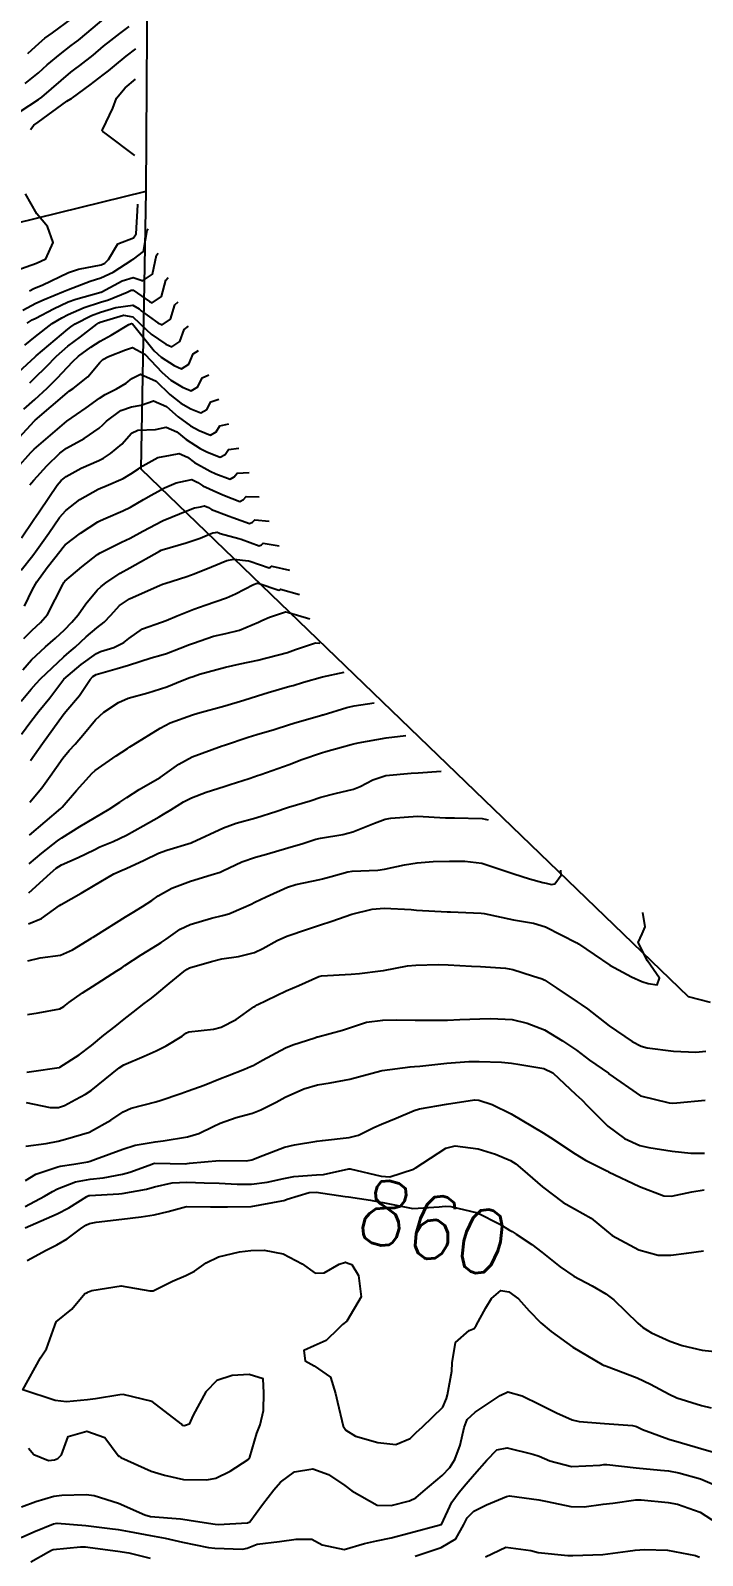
# Model space of a CAD drawing. Header units: metres. Extents: x 307586 to 320046, y 7427249 to 7434250.
# Drawn here: x 319638.7 to 319680.3, y 7427619.6 to 7427714 of the extents above; entities that cross this region are included whole.
import ezdxf
from ezdxf.enums import TextEntityAlignment as Align

# ---------------------------------------------------------------- set-up
doc = ezdxf.new("R2010")
doc.units = ezdxf.units.M
doc.header["$MEASUREMENT"] = 0
for name, color, linetype in [('Area', 45, 'Continuous'), ('Cotas', 45, 'Continuous'), ('Curvas de Nivel 1m', 11, 'Continuous'), ('Curvas de Nivel 5m', 15, 'Continuous'), ('Vias Secundárias', 230, 'Continuous')]:
    doc.layers.add(name, color=color, linetype=linetype)
doc.styles.add('Style-STANDARD', font='STANDARD.shx')

msp = doc.modelspace()

# ---------------------------------------------------------------- linework, layer by layer
at = {"layer": 'Area'}
msp.add_polyline3d([(319645.942, 7427720.443, 843.034), (319645.832, 7427704.07, 835.854), (319645.537, 7427686.902, 841.612), (319679.406, 7427654.231, 855.473), (319680.775, 7427653.886, 858.676)], dxfattribs=at)
at = {"layer": 'Curvas de Nivel 1m', "flags": 128}
for points, elevation in [([(319638.074, 7427709.022), (319639.191, 7427709.746), (319639.401, 7427709.897), (319641.209, 7427711.441), (319641.448, 7427711.63), (319641.754, 7427711.865), (319642.575, 7427712.504), (319643.231, 7427713.047), (319643.674, 7427713.408), (319644.237, 7427713.84), (319644.808, 7427714.274)], 827), ([(319638.374, 7427710.736), (319639.208, 7427711.415), (319639.745, 7427711.892), (319640.536, 7427712.568), (319641.231, 7427713.092), (319641.676, 7427713.426), (319642.19, 7427713.861), (319643.252, 7427714.747)], 826), ([(319638.704, 7427707.905), (319638.914, 7427708.164), (319639.177, 7427708.348), (319640.962, 7427709.645), (319641.192, 7427709.789), (319641.239, 7427709.823), (319641.299, 7427709.869), (319642.39, 7427710.669), (319643.207, 7427711.281), (319643.526, 7427711.53), (319643.901, 7427711.843), (319644.627, 7427712.431), (319645.233, 7427712.9)], 828), ([(319645.153, 7427706.28), (319643.41, 7427707.607), (319643.172, 7427707.785), (319643.122, 7427707.851), (319643.139, 7427707.885), (319643.174, 7427707.925), (319643.809, 7427709.221), (319644.027, 7427709.842), (319644.566, 7427710.469), (319645.203, 7427711.02)], 829), ([(319637.805, 7427699.173), (319639.07, 7427699.636), (319639.663, 7427699.891), (319640.103, 7427700.905), (319639.759, 7427701.89), (319639.105, 7427702.689), (319638.399, 7427703.907)], 828), ([(319638.653, 7427697.904), (319638.905, 7427698.051), (319639.055, 7427698.118), (319639.421, 7427698.259), (319641.065, 7427699.052), (319641.674, 7427699.257), (319643.07, 7427699.529), (319643.301, 7427699.617), (319643.523, 7427699.846), (319644.107, 7427700.815), (319645.087, 7427701.191), (319645.246, 7427701.45), (319645.34, 7427703.245), (319645.353, 7427703.27)], 829), ([(319638.499, 7427695.905), (319638.814, 7427696.114), (319639.028, 7427696.232), (319640.119, 7427696.802), (319641.043, 7427697.224), (319641.516, 7427697.395), (319643.053, 7427697.825), (319643.07, 7427697.833), (319643.114, 7427697.849), (319644.372, 7427698.525), (319645.062, 7427698.737), (319645.559, 7427698.571), (319645.645, 7427698.53), (319646.253, 7427698.952), (319646.502, 7427700.113), (319646.603, 7427700.25)], 831), ([(319638.364, 7427694.552), (319639.015, 7427695.094), (319640.044, 7427695.885), (319640.654, 7427696.25), (319641.032, 7427696.443), (319642.02, 7427696.879), (319643.043, 7427697.212), (319643.528, 7427697.362), (319644.694, 7427697.834), (319644.936, 7427697.95), (319645.054, 7427697.951), (319646.068, 7427697.253), (319646.244, 7427697.171), (319646.815, 7427697.558), (319647.076, 7427698.566), (319647.233, 7427698.74)], 832), ([(319637.993, 7427692.905), (319639.002, 7427693.838), (319639.036, 7427693.866), (319639.065, 7427693.899), (319641.02, 7427695.54), (319641.204, 7427695.686), (319641.472, 7427695.866), (319642.489, 7427696.397), (319643.034, 7427696.59), (319643.992, 7427696.887), (319645.041, 7427697.029), (319645.423, 7427696.805), (319645.546, 7427696.684), (319646.578, 7427695.932), (319646.843, 7427695.811), (319647.377, 7427696.162), (319647.642, 7427697.039), (319647.853, 7427697.23)], 833), ([(319638.655, 7427692.226), (319638.982, 7427692.525), (319639.68, 7427693.202), (319640.318, 7427693.88), (319641.009, 7427694.484), (319641.805, 7427695.072), (319642.803, 7427695.852), (319642.942, 7427695.933), (319643.025, 7427695.964), (319644.466, 7427696.401), (319645.03, 7427696.302), (319645.893, 7427695.5), (319646.166, 7427695.24), (319647.088, 7427694.61), (319647.443, 7427694.448), (319647.939, 7427694.768), (319648.206, 7427695.519), (319648.483, 7427695.72)], 834), ([(319638.011, 7427688.84), (319638.953, 7427689.86), (319638.99, 7427689.899), (319640.97, 7427691.593), (319641.125, 7427691.715), (319641.351, 7427691.866), (319642.243, 7427692.599), (319642.997, 7427693.484), (319643.178, 7427693.671), (319643.53, 7427693.845), (319644.575, 7427694.266), (319645.009, 7427694.405), (319645.787, 7427693.984), (319646.843, 7427692.866), (319647.395, 7427692.382), (319648.115, 7427691.951), (319648.644, 7427691.721), (319649.064, 7427691.975), (319649.318, 7427692.521), (319649.733, 7427692.71)], 836), ([(319637.872, 7427686.957), (319638.729, 7427687.902), (319638.827, 7427688.008), (319638.935, 7427688.112), (319640.8, 7427689.721), (319640.953, 7427689.853), (319642.14, 7427690.679), (319642.967, 7427691.268), (319643.328, 7427691.488), (319644.02, 7427691.84), (319644.617, 7427692.195), (319644.983, 7427692.48), (319645.522, 7427692.758), (319646.476, 7427692.321), (319647.335, 7427691.503), (319648.003, 7427690.966), (319648.631, 7427690.615), (319649.245, 7427690.355), (319649.627, 7427690.579), (319649.869, 7427691.037), (319650.353, 7427691.2)], 837), ([(319638.654, 7427685.902), (319638.768, 7427686.038), (319638.907, 7427686.193), (319639.724, 7427687.085), (319640.529, 7427687.876), (319640.936, 7427688.173), (319642.021, 7427688.781), (319642.949, 7427689.42), (319643.178, 7427689.621), (319643.414, 7427689.845), (319644.289, 7427690.507), (319644.962, 7427690.727), (319645.553, 7427690.835), (319646.323, 7427691.103), (319647.123, 7427690.758), (319647.836, 7427690.113), (319648.609, 7427689.556), (319649.147, 7427689.277), (319649.847, 7427688.988), (319650.189, 7427689.185), (319650.417, 7427689.561), (319650.983, 7427689.69)], 838), ([(319638.144, 7427682.626), (319638.88, 7427683.7), (319638.961, 7427683.819), (319639.017, 7427683.898), (319639.28, 7427684.287), (319640.362, 7427685.878), (319640.606, 7427686.176), (319640.911, 7427686.426), (319641.848, 7427686.932), (319642.926, 7427687.418), (319643.212, 7427687.563), (319643.649, 7427687.843), (319644.348, 7427688.427), (319644.946, 7427689.097), (319645.354, 7427689.281), (319646.431, 7427689.33), (319647.11, 7427689.48), (319647.77, 7427689.195), (319648.342, 7427688.711), (319649.211, 7427688.156), (319649.665, 7427687.934), (319650.45, 7427687.619), (319650.751, 7427687.789), (319650.961, 7427688.092), (319651.603, 7427688.18)], 839), ([(319638.332, 7427678.39), (319638.828, 7427679.425), (319639.095, 7427679.896), (319639.743, 7427680.788), (319640.596, 7427681.874), (319640.706, 7427682.021), (319640.858, 7427682.195), (319641.808, 7427682.922), (319642.879, 7427683.62), (319643.03, 7427683.699), (319643.372, 7427683.845), (319644.425, 7427684.297), (319644.89, 7427684.522), (319645.706, 7427685.007), (319646.174, 7427685.265), (319646.994, 7427685.713), (319647.722, 7427686.037), (319648.29, 7427686.144), (319648.683, 7427686.231), (319649.069, 7427686.059), (319649.378, 7427685.838), (319650.413, 7427685.36), (319650.704, 7427685.245), (319651.655, 7427684.881), (319651.876, 7427684.997), (319652.041, 7427685.182), (319652.853, 7427685.16)], 841), ([(319638.295, 7427676.401), (319638.798, 7427676.915), (319639.319, 7427677.379), (319639.752, 7427677.886), (319640.703, 7427679.743), (319640.77, 7427679.871), (319640.834, 7427679.948), (319641.872, 7427680.83), (319642.85, 7427681.59), (319643.008, 7427681.692), (319643.303, 7427681.845), (319644.343, 7427682.353), (319644.865, 7427682.609), (319645.659, 7427683.031), (319646.881, 7427683.68), (319646.966, 7427683.715), (319647.016, 7427683.731), (319648.375, 7427684.295), (319648.855, 7427684.487), (319649.219, 7427684.551), (319649.469, 7427684.607), (319649.714, 7427684.5), (319649.908, 7427684.37), (319651.009, 7427683.974), (319651.226, 7427683.892), (319652.26, 7427683.507), (319652.44, 7427683.599), (319652.578, 7427683.735), (319653.483, 7427683.65)], 842), ([(319638.22, 7427674.454), (319638.775, 7427675.075), (319639.631, 7427675.887), (319640.247, 7427676.422), (319640.799, 7427676.936), (319641.272, 7427677.399), (319641.656, 7427677.862), (319642.128, 7427678.548), (319642.828, 7427679.386), (319643.069, 7427679.609), (319643.361, 7427679.845), (319644.244, 7427680.43), (319644.842, 7427680.774), (319646.695, 7427681.802), (319646.797, 7427681.858), (319646.854, 7427681.883), (319648.331, 7427682.315), (319649.201, 7427682.603), (319649.781, 7427682.851), (319649.99, 7427682.932), (319650.147, 7427682.959), (319650.255, 7427682.984), (319650.361, 7427682.938), (319650.442, 7427682.889), (319651.604, 7427682.588), (319651.749, 7427682.538), (319652.864, 7427682.136), (319653.002, 7427682.203), (319653.111, 7427682.298), (319654.103, 7427682.14)], 843), ([(319638.137, 7427672.511), (319638.753, 7427673.251), (319639.05, 7427673.604), (319639.316, 7427673.892), (319640.777, 7427675.261), (319641.103, 7427675.543), (319641.474, 7427675.863), (319642.143, 7427676.506), (319642.801, 7427677.063), (319643.255, 7427677.397), (319643.677, 7427677.841), (319644.222, 7427678.433), (319644.823, 7427678.841), (319646.719, 7427679.689), (319646.832, 7427679.73), (319646.882, 7427679.75), (319647.028, 7427679.798), (319648.382, 7427680.24), (319648.839, 7427680.403), (319649.908, 7427680.829), (319650.848, 7427681.216), (319651.296, 7427681.298), (319652.199, 7427681.205), (319652.271, 7427681.186), (319653.468, 7427680.764), (319653.564, 7427680.81), (319653.641, 7427680.868), (319654.733, 7427680.63)], 844), ([(319638.702, 7427668.845), (319639.445, 7427669.889), (319640.731, 7427671.672), (319640.817, 7427671.784), (319640.893, 7427671.868), (319641.737, 7427672.872), (319642.39, 7427673.854), (319642.567, 7427674.05), (319642.766, 7427674.159), (319644.073, 7427674.533), (319644.772, 7427674.746), (319646.177, 7427675.209), (319646.779, 7427675.365), (319647.114, 7427675.462), (319647.96, 7427675.788), (319648.551, 7427676.017), (319648.788, 7427676.111), (319650.022, 7427676.534), (319650.797, 7427676.715), (319651.632, 7427676.91), (319652.808, 7427677.416), (319653.019, 7427677.519), (319653.498, 7427677.723), (319654.492, 7427678.037), (319654.68, 7427678.013), (319655.983, 7427677.61)], 846), ([(319638.668, 7427666.266), (319639.409, 7427667.163), (319639.922, 7427667.882), (319640.704, 7427668.983), (319641.107, 7427669.467), (319641.461, 7427669.863), (319642.039, 7427670.538), (319642.728, 7427671.372), (319643.243, 7427671.845), (319644.145, 7427672.433), (319644.746, 7427672.706), (319645.976, 7427673.037), (319646.755, 7427673.275), (319647.14, 7427673.414), (319648.088, 7427673.787), (319648.571, 7427673.976), (319648.766, 7427674.046), (319649.171, 7427674.178), (319650.772, 7427674.613), (319651.681, 7427674.834), (319652.776, 7427675.063), (319654.601, 7427675.532), (319654.782, 7427675.587), (319655.105, 7427675.705), (319656.343, 7427676.134), (319656.603, 7427676.1)], 847), ([(319638.646, 7427664.221), (319640.586, 7427665.871), (319640.625, 7427665.909), (319640.664, 7427665.962), (319641.56, 7427666.981), (319642.342, 7427667.854), (319642.506, 7427668.04), (319642.697, 7427668.217), (319644.002, 7427669.127), (319644.711, 7427669.596), (319644.848, 7427669.682), (319645.067, 7427669.816), (319646.723, 7427670.842), (319647.35, 7427671.17), (319648.732, 7427671.68), (319649.066, 7427671.775), (319650.74, 7427672.233), (319651.907, 7427672.577), (319652.75, 7427672.846), (319653.421, 7427673.052), (319654.759, 7427673.438), (319654.962, 7427673.496), (319655.59, 7427673.692), (319656.766, 7427674.015), (319658.113, 7427674.32)], 848), ([(319638.621, 7427662.448), (319639.411, 7427663.109), (319640.376, 7427663.874), (319640.645, 7427664.058), (319641.759, 7427664.752), (319642.657, 7427665.298), (319643.576, 7427665.836), (319644.24, 7427666.256), (319644.674, 7427666.554), (319645.437, 7427667.057), (319646.693, 7427667.775), (319646.73, 7427667.8), (319647.874, 7427668.615), (319648.706, 7427669.065), (319650.563, 7427669.752), (319650.713, 7427669.8), (319652.174, 7427670.28), (319652.72, 7427670.451), (319653.778, 7427670.769), (319654.727, 7427671.067), (319655.21, 7427671.214), (319656.733, 7427671.656), (319656.75, 7427671.663), (319656.808, 7427671.679), (319658.271, 7427672.134), (319658.742, 7427672.237), (319659.973, 7427672.42)], 849), ([(319638.575, 7427658.731), (319639.393, 7427659.075), (319640.497, 7427659.871), (319640.594, 7427659.941), (319641.832, 7427660.627), (319642.605, 7427661.087), (319643.868, 7427661.831), (319644.377, 7427662.063), (319644.618, 7427662.163), (319645.748, 7427662.686), (319646.633, 7427663.109), (319647.134, 7427663.296), (319648.643, 7427663.755), (319648.659, 7427663.764), (319648.698, 7427663.779), (319650.652, 7427664.68), (319651.441, 7427664.956), (319652.659, 7427665.3), (319653.939, 7427665.711), (319654.477, 7427665.892), (319654.667, 7427665.95), (319656.002, 7427666.358), (319656.676, 7427666.572), (319657.553, 7427666.798), (319658.684, 7427667.062), (319659.108, 7427667.232), (319659.883, 7427667.642), (319660.696, 7427667.91), (319662.256, 7427668.056), (319662.698, 7427668.076), (319664.113, 7427668.18)], 851), ([(319638.548, 7427656.445), (319639.297, 7427656.635), (319640.552, 7427656.796), (319641.299, 7427657.119), (319642.471, 7427657.851), (319642.534, 7427657.889), (319642.574, 7427657.914), (319642.744, 7427658.017), (319644.586, 7427659.162), (319644.989, 7427659.416), (319645.631, 7427659.81), (319646.214, 7427660.186), (319646.6, 7427660.46), (319647.447, 7427660.949), (319648.609, 7427661.383), (319649.886, 7427661.761), (319650.44, 7427661.928), (319650.617, 7427662.008), (319651.782, 7427662.582), (319652.63, 7427662.869), (319653.299, 7427663.054), (319654.639, 7427663.437), (319654.844, 7427663.494), (319655.497, 7427663.691), (319656.363, 7427663.966), (319656.646, 7427664.034), (319658.042, 7427664.273), (319658.651, 7427664.438), (319659.984, 7427664.968), (319660.659, 7427665.208), (319661.004, 7427665.282), (319662.661, 7427665.402), (319664.38, 7427665.304), (319664.66, 7427665.288), (319664.946, 7427665.291), (319666.66, 7427665.248), (319667.033, 7427665.18)], 852), ([(319638.511, 7427653.125), (319639.17, 7427653.233), (319640.517, 7427653.478), (319640.769, 7427653.617), (319641.073, 7427653.865), (319641.924, 7427654.461), (319642.533, 7427654.849), (319644.056, 7427655.827), (319644.348, 7427656.021), (319644.548, 7427656.152), (319645.543, 7427656.826), (319646.568, 7427657.44), (319646.791, 7427657.576), (319647.102, 7427657.795), (319647.969, 7427658.396), (319648.582, 7427658.697), (319649.905, 7427659.079), (319650.588, 7427659.247), (319650.975, 7427659.36), (319651.896, 7427659.737), (319652.365, 7427659.963), (319652.596, 7427660.077), (319653.284, 7427660.404), (319654.606, 7427660.997), (319655.133, 7427661.169), (319656.611, 7427661.478), (319656.773, 7427661.517), (319657.309, 7427661.673), (319658.333, 7427661.947), (319658.618, 7427661.986), (319660.206, 7427662.049), (319660.62, 7427662.111), (319661.854, 7427662.388), (319662.626, 7427662.51), (319663.627, 7427662.596), (319664.628, 7427662.615), (319665.59, 7427662.609), (319666.627, 7427662.482), (319668.188, 7427661.976), (319668.617, 7427661.821), (319669.584, 7427661.525), (319670.402, 7427661.304), (319670.61, 7427661.247), (319670.948, 7427661.168), (319671.142, 7427661.208), (319671.538, 7427661.756), (319671.533, 7427662.05)], 853), ([(319638.468, 7427649.559), (319638.771, 7427649.593), (319640.473, 7427649.845), (319640.491, 7427649.852), (319640.528, 7427649.869), (319641.718, 7427650.62), (319642.486, 7427651.207), (319643.252, 7427651.839), (319643.939, 7427652.39), (319644.508, 7427652.843), (319645.053, 7427653.277), (319645.744, 7427653.808), (319646.189, 7427654.141), (319646.529, 7427654.408), (319647.292, 7427655.036), (319648.189, 7427655.784), (319648.396, 7427655.931), (319648.546, 7427656.004), (319649.902, 7427656.411), (319650.555, 7427656.561), (319651.577, 7427656.721), (319652.561, 7427656.964), (319653.079, 7427657.208), (319653.97, 7427657.709), (319654.576, 7427657.977), (319655.856, 7427658.411), (319656.583, 7427658.645), (319657.355, 7427658.902), (319658.59, 7427659.327), (319659.847, 7427659.641), (319660.594, 7427659.697), (319662.263, 7427659.613), (319662.593, 7427659.586), (319664.498, 7427659.488), (319664.592, 7427659.484), (319664.691, 7427659.48), (319666.591, 7427659.393), (319666.781, 7427659.368), (319668.587, 7427658.99), (319669.834, 7427658.77), (319670.583, 7427658.544), (319672.506, 7427657.558), (319672.573, 7427657.522), (319672.619, 7427657.489), (319674.554, 7427656.177), (319675.887, 7427655.447), (319676.54, 7427655.17), (319676.931, 7427655.044), (319677.482, 7427654.956), (319677.624, 7427655.373), (319676.88, 7427656.44), (319676.309, 7427657.577), (319676.549, 7427658.123), (319676.749, 7427658.544), (319676.603, 7427659.44)], 854), ([(319638.414, 7427644.981), (319639.669, 7427645.135), (319640.417, 7427645.293), (319640.87, 7427645.414), (319642.353, 7427645.851), (319642.405, 7427645.868), (319642.423, 7427645.878), (319643.679, 7427646.586), (319644.442, 7427647.096), (319644.931, 7427647.33), (319646.452, 7427647.709), (319646.52, 7427647.731), (319646.738, 7427647.797), (319647.999, 7427648.243), (319648.459, 7427648.401), (319649.445, 7427648.748), (319650.467, 7427649.155), (319650.894, 7427649.32), (319651.939, 7427649.735), (319652.31, 7427649.896), (319652.475, 7427649.973), (319653.061, 7427650.304), (319654.487, 7427651.07), (319654.929, 7427651.255), (319656.297, 7427651.682), (319656.442, 7427651.732), (319656.494, 7427651.748), (319658.008, 7427652.157), (319658.503, 7427652.324), (319659.507, 7427652.646), (319660.51, 7427652.778), (319661.346, 7427652.786), (319662.51, 7427652.772), (319663.337, 7427652.771), (319664.511, 7427652.781), (319665.277, 7427652.806), (319666.512, 7427652.862), (319667.183, 7427652.883), (319668.512, 7427652.807), (319669.437, 7427652.598), (319670.503, 7427652.167), (319671.635, 7427651.499), (319672.487, 7427650.907), (319673.305, 7427650.302), (319674.473, 7427649.485), (319674.504, 7427649.46), (319676.459, 7427648.091), (319678.227, 7427647.651), (319678.455, 7427647.646), (319678.695, 7427647.656), (319680.457, 7427647.821)], 856), ([(319638.387, 7427642.859), (319639.043, 7427643.24), (319640.4, 7427643.703), (319640.537, 7427643.733), (319641.389, 7427643.86), (319642.246, 7427644.01), (319642.405, 7427644.051), (319642.724, 7427644.163), (319644.413, 7427644.798), (319645.183, 7427645.045), (319646.417, 7427645.245), (319646.917, 7427645.296), (319648.421, 7427645.561), (319649.123, 7427645.769), (319649.999, 7427646.187), (319650.433, 7427646.405), (319651.428, 7427646.75), (319652.442, 7427647.024), (319652.95, 7427647.218), (319653.898, 7427647.708), (319654.456, 7427648.007), (319655.617, 7427648.533), (319656.464, 7427648.772), (319657.247, 7427648.89), (319658.468, 7427649.122), (319660.376, 7427649.631), (319660.473, 7427649.655), (319662.2, 7427649.888), (319662.476, 7427649.907), (319662.797, 7427649.926), (319664.478, 7427650.105), (319665.839, 7427650.207), (319666.48, 7427650.219), (319667.857, 7427650.168), (319668.479, 7427650.104), (319668.98, 7427650.035), (319670.476, 7427649.788), (319671.023, 7427649.504), (319672.46, 7427648.179), (319672.815, 7427647.843), (319673.167, 7427647.479), (319674.434, 7427646.206), (319675.466, 7427645.45), (319676.419, 7427645.019), (319676.968, 7427644.884), (319678.415, 7427644.662), (319679.562, 7427644.55), (319680.415, 7427644.549)], 857), ([(319638.366, 7427641.235), (319639.574, 7427641.882), (319640.074, 7427642.178), (319640.38, 7427642.338), (319641.486, 7427642.759), (319642.389, 7427642.931), (319643.205, 7427643.024), (319644.394, 7427643.24), (319644.854, 7427643.358), (319646.058, 7427643.803), (319646.307, 7427643.898), (319646.404, 7427643.915), (319648.301, 7427643.884), (319648.404, 7427643.898), (319648.553, 7427643.926), (319650.406, 7427644.086), (319652.068, 7427644.072), (319652.407, 7427644.119), (319653.077, 7427644.388), (319654.415, 7427644.903), (319655.047, 7427645.064), (319656.419, 7427645.283), (319656.767, 7427645.329), (319658.421, 7427645.512), (319658.995, 7427645.651), (319659.946, 7427646.122), (319660.433, 7427646.333), (319661.343, 7427646.717), (319662.447, 7427647.191), (319662.769, 7427647.284), (319664.453, 7427647.58), (319666.184, 7427647.835), (319666.455, 7427647.818), (319667.264, 7427647.552), (319668.444, 7427646.976), (319669.761, 7427646.192), (319670.427, 7427645.794), (319670.885, 7427645.505), (319672.413, 7427644.502), (319673.04, 7427644.111), (319674.336, 7427643.461), (319674.402, 7427643.426), (319674.47, 7427643.391), (319676.388, 7427642.469), (319677.906, 7427641.899), (319678.38, 7427641.884), (319679.628, 7427642.158), (319680.386, 7427642.265)], 858), ([(319638.376, 7427639.923), (319640.362, 7427640.785), (319641.072, 7427641.157), (319642.181, 7427641.852), (319642.309, 7427641.916), (319642.374, 7427641.927), (319644.177, 7427642.021), (319644.376, 7427642.043), (319645.874, 7427642.311), (319646.383, 7427642.448), (319647.462, 7427642.714), (319648.387, 7427642.747), (319649.454, 7427642.697), (319650.387, 7427642.68), (319651.497, 7427642.628), (319652.386, 7427642.625), (319653.347, 7427642.757), (319654.392, 7427642.974), (319654.999, 7427643.089), (319656.396, 7427643.2), (319656.841, 7427643.23), (319658.402, 7427643.574), (319658.487, 7427643.574), (319660.395, 7427643.11), (319660.943, 7427643.077), (319662.402, 7427643.552), (319662.443, 7427643.569), (319662.499, 7427643.609), (319664.416, 7427644.856), (319664.993, 7427644.998), (319666.415, 7427644.802), (319667.485, 7427644.476), (319668.408, 7427644.092), (319668.748, 7427643.877), (319669.143, 7427643.529), (319670.387, 7427642.448), (319671.678, 7427641.497), (319672.369, 7427641.101), (319673.405, 7427640.516), (319674.356, 7427639.738), (319674.706, 7427639.456), (319676.344, 7427638.565), (319677.541, 7427638.228), (319678.341, 7427638.222), (319679.29, 7427638.353), (319680.344, 7427638.488)], 859), ([(319638.58, 7427626.287), (319638.912, 7427625.889), (319639.816, 7427625.51), (319640.18, 7427625.561), (319640.404, 7427625.644), (319640.615, 7427625.866), (319641.045, 7427627.011), (319642.198, 7427627.345), (319643.312, 7427626.951), (319644.135, 7427625.821), (319644.16, 7427625.798), (319644.183, 7427625.786), (319644.298, 7427625.703), (319646.174, 7427624.867), (319646.989, 7427624.606), (319648.169, 7427624.341), (319649.61, 7427624.314), (319650.17, 7427624.421), (319651.059, 7427624.856), (319652.181, 7427625.576), (319652.282, 7427625.729), (319652.718, 7427627.209), (319652.915, 7427627.719), (319653.116, 7427628.61), (319653.146, 7427629.716), (319653.109, 7427630.584), (319652.244, 7427630.842), (319651.194, 7427630.79), (319650.24, 7427630.474), (319649.555, 7427629.76), (319648.78, 7427628.333), (319648.521, 7427627.775), (319648.304, 7427627.686), (319648.211, 7427627.657), (319648.117, 7427627.686), (319648.036, 7427627.782), (319646.224, 7427629.18), (319644.445, 7427629.602), (319644.229, 7427629.583), (319642.725, 7427629.343), (319642.224, 7427629.273), (319640.937, 7427629.148), (319640.223, 7427629.224), (319638.233, 7427629.9), (319639.33, 7427631.884), (319639.704, 7427632.436), (319640.211, 7427633.871), (319640.285, 7427634.098), (319641.265, 7427634.889), (319642.069, 7427635.852), (319642.236, 7427635.918), (319642.304, 7427635.95), (319642.495, 7427636.038), (319644.308, 7427636.324), (319646.082, 7427636.025), (319646.306, 7427636.03), (319647.486, 7427636.618), (319648.321, 7427636.96), (319648.852, 7427637.245), (319649.582, 7427637.761), (319650.337, 7427638.12), (319651.636, 7427638.441), (319652.341, 7427638.516), (319653.162, 7427638.538), (319654.339, 7427638.316), (319655.509, 7427637.688), (319656.324, 7427637.116), (319656.871, 7427637.129), (319657.796, 7427637.665), (319658.196, 7427637.8), (319658.334, 7427637.741), (319658.396, 7427637.722), (319658.594, 7427637.656), (319658.993, 7427636.98), (319659.167, 7427635.647), (319658.288, 7427634.143), (319658.015, 7427633.933), (319657.749, 7427633.665), (319657.005, 7427632.94), (319656.267, 7427632.626), (319655.618, 7427632.331), (319655.698, 7427631.686), (319656.25, 7427631.37), (319657.26, 7427630.687), (319657.582, 7427629.66), (319657.703, 7427629.133), (319658.046, 7427627.653), (319658.209, 7427627.4), (319658.816, 7427627.031), (319660.198, 7427626.63), (319661.307, 7427626.508), (319662.202, 7427626.875), (319662.563, 7427627.25), (319662.961, 7427627.599), (319664.225, 7427628.825), (319664.449, 7427629.36), (319664.512, 7427629.577), (319664.774, 7427631.048), (319664.8, 7427631.575), (319665.015, 7427632.829), (319665.853, 7427633.564), (319666.151, 7427633.694), (319666.286, 7427633.879), (319666.887, 7427634.964), (319667.242, 7427635.551), (319667.82, 7427636.035), (319668.309, 7427635.957), (319668.904, 7427635.531), (319669.561, 7427634.786), (319670.288, 7427634.045), (319670.925, 7427633.504), (319672.269, 7427632.54), (319674.088, 7427631.462), (319674.201, 7427631.41), (319674.252, 7427631.394), (319674.344, 7427631.368), (319676.245, 7427630.639), (319677.068, 7427630.254), (319678.235, 7427629.625), (319678.704, 7427629.405), (319680.228, 7427628.924), (319680.821, 7427628.79)], 861), ([(319638.144, 7427622.653), (319639.042, 7427622.989), (319640.155, 7427623.315), (319640.646, 7427623.374), (319642.156, 7427623.411), (319642.643, 7427623.356), (319644.149, 7427622.883), (319645.783, 7427622.159), (319646.137, 7427622.053), (319647.995, 7427621.912), (319648.135, 7427621.899), (319648.921, 7427621.762), (319650.131, 7427621.578), (319650.311, 7427621.569), (319652.132, 7427621.659), (319652.278, 7427621.728), (319653.07, 7427622.796), (319653.762, 7427623.706), (319654.168, 7427624.187), (319655.036, 7427624.829), (319656.176, 7427625.014), (319657.155, 7427624.647), (319658.166, 7427623.972), (319658.598, 7427623.646), (319660.15, 7427622.746), (319661.027, 7427622.744), (319662.154, 7427623.027), (319662.549, 7427623.212), (319663.011, 7427623.597), (319664.173, 7427624.593), (319664.658, 7427625.096), (319664.961, 7427625.572), (319665.292, 7427626.474), (319665.534, 7427627.567), (319665.727, 7427628.055), (319666.223, 7427628.52), (319667.773, 7427629.537), (319668.235, 7427629.765), (319669.14, 7427629.521), (319670.228, 7427628.976), (319671.26, 7427628.463), (319672.218, 7427628.03), (319672.659, 7427627.925), (319674.216, 7427627.816), (319675.967, 7427627.691), (319676.215, 7427627.621), (319676.333, 7427627.558), (319676.584, 7427627.434), (319678.204, 7427626.84), (319678.992, 7427626.611), (319680.196, 7427626.271), (319681.755, 7427625.809)], 862), ([(319638.122, 7427620.757), (319638.911, 7427621.096), (319640.13, 7427621.601), (319640.363, 7427621.635), (319642.129, 7427621.495), (319643.614, 7427621.313), (319644.127, 7427621.245), (319644.814, 7427621.125), (319646.124, 7427620.869), (319647.042, 7427620.706), (319648.12, 7427620.475), (319649.729, 7427620.141), (319650.116, 7427620.098), (319651.819, 7427620.03), (319652.117, 7427620.094), (319652.736, 7427620.338), (319654.121, 7427620.516), (319655.155, 7427620.658), (319656.123, 7427620.655), (319656.754, 7427620.305), (319658.117, 7427620.022), (319659.384, 7427620.374), (319660.122, 7427620.548), (319661.014, 7427620.731), (319662.127, 7427621.029), (319664.115, 7427621.563), (319664.133, 7427621.566), (319664.779, 7427622.948), (319665.236, 7427623.569), (319665.666, 7427624.067), (319666.174, 7427624.667), (319666.948, 7427625.549), (319667.559, 7427626.173), (319668.194, 7427626.296), (319669.786, 7427625.917), (319670.187, 7427625.779), (319670.848, 7427625.503), (319672.18, 7427625.158), (319673.95, 7427625.232), (319674.181, 7427625.267), (319674.371, 7427625.268), (319676.179, 7427625.059), (319677.69, 7427624.929), (319678.178, 7427624.874), (319678.816, 7427624.764), (319680.173, 7427624.383), (319681.867, 7427623.672)], 863), ([(319662.499, 7427619.604), (319664.119, 7427620.139), (319665.018, 7427620.677), (319665.526, 7427621.566), (319665.722, 7427621.982), (319666.145, 7427622.385), (319666.92, 7427622.779), (319668.159, 7427623.3), (319668.357, 7427623.331), (319670.157, 7427623.088), (319670.687, 7427622.973), (319672.151, 7427622.669), (319672.966, 7427622.662), (319674.153, 7427622.813), (319674.732, 7427622.876), (319676.158, 7427623.085), (319676.498, 7427623.094), (319678.156, 7427622.92), (319678.742, 7427622.817), (319680.147, 7427622.315), (319681.606, 7427621.375), (319682.128, 7427620.895), (319682.918, 7427620.155), (319683.905, 7427619.343)], 864), ([(319638.733, 7427619.254), (319639.818, 7427619.873), (319640.005, 7427619.98), (319640.114, 7427620.012), (319641.795, 7427620.174), (319642.116, 7427620.168), (319642.402, 7427620.132), (319644.114, 7427619.906), (319644.78, 7427619.813), (319646.108, 7427619.467)], 864)]:
    msp.add_lwpolyline(points, dxfattribs=dict(at, elevation=elevation))
at = {"layer": 'Curvas de Nivel 5m', "flags": 128}
for points, elevation in [([(319638.535, 7427712.595), (319639.233, 7427713.248), (319639.584, 7427713.548), (319640.056, 7427713.888), (319641.252, 7427714.755)], 825), ([(319638.225, 7427696.719), (319639.042, 7427697.148), (319639.557, 7427697.381), (319640.751, 7427697.875), (319641.054, 7427697.997), (319642.406, 7427698.51), (319643.062, 7427698.725), (319643.83, 7427699.078), (319644.986, 7427699.831), (319645.037, 7427699.867), (319645.073, 7427699.88), (319645.692, 7427700.344), (319645.926, 7427701.666), (319645.983, 7427701.76)], 830), ([(319638.287, 7427690.58), (319638.966, 7427691.192), (319639.733, 7427691.889), (319640.36, 7427692.502), (319640.993, 7427693.197), (319641.324, 7427693.541), (319641.683, 7427693.863), (319642.432, 7427694.432), (319643.012, 7427694.801), (319643.687, 7427695.173), (319644.789, 7427695.832), (319644.953, 7427695.901), (319645.024, 7427695.878), (319646.361, 7427694.203), (319646.781, 7427693.81), (319647.601, 7427693.283), (319648.042, 7427693.088), (319648.502, 7427693.369), (319648.764, 7427694.016), (319649.103, 7427694.22)], 835), ([(319638.13, 7427680.617), (319638.849, 7427681.542), (319639.119, 7427681.896), (319639.836, 7427682.918), (319640.509, 7427683.876), (319640.887, 7427684.321), (319641.767, 7427684.989), (319642.901, 7427685.641), (319643.04, 7427685.71), (319643.377, 7427685.845), (319644.439, 7427686.306), (319644.914, 7427686.585), (319645.384, 7427686.897), (319645.655, 7427687.088), (319646.587, 7427687.593), (319647.359, 7427687.739), (319647.897, 7427687.854), (319648.419, 7427687.628), (319648.857, 7427687.284), (319649.814, 7427686.754), (319650.184, 7427686.592), (319651.052, 7427686.25), (319651.314, 7427686.392), (319651.503, 7427686.633), (319652.233, 7427686.67)], 840), ([(319638.154, 7427670.47), (319638.726, 7427671.25), (319639.214, 7427671.893), (319639.9, 7427672.729), (319640.763, 7427673.87), (319641.847, 7427674.784), (319642.779, 7427675.465), (319643.039, 7427675.588), (319643.858, 7427675.839), (319644.479, 7427676.142), (319644.791, 7427676.394), (319645.627, 7427676.991), (319646.807, 7427677.405), (319647.101, 7427677.505), (319647.789, 7427677.79), (319648.503, 7427678.097), (319648.817, 7427678.22), (319649.509, 7427678.458), (319650.825, 7427678.92), (319651.401, 7427679.17), (319652.51, 7427679.733), (319652.738, 7427679.826), (319652.792, 7427679.824), (319654.075, 7427679.386), (319654.127, 7427679.411), (319654.171, 7427679.44), (319655.353, 7427679.12)], 845), ([(319638.601, 7427660.664), (319639.94, 7427661.88), (319640.303, 7427662.189), (319640.621, 7427662.388), (319641.652, 7427662.835), (319642.635, 7427663.325), (319642.99, 7427663.493), (319643.817, 7427663.832), (319644.647, 7427664.219), (319645.671, 7427664.791), (319646.658, 7427665.358), (319646.943, 7427665.515), (319647.397, 7427665.793), (319648.177, 7427666.278), (319648.674, 7427666.54), (319649.568, 7427666.879), (319650.685, 7427667.241), (319651.069, 7427667.364), (319652.234, 7427667.735), (319652.577, 7427667.848), (319652.695, 7427667.89), (319652.956, 7427667.987), (319654.702, 7427668.601), (319655.496, 7427668.901), (319656.709, 7427669.31), (319656.991, 7427669.396), (319657.943, 7427669.668), (319658.546, 7427669.831), (319658.715, 7427669.872), (319658.99, 7427669.93), (319660.719, 7427670.253), (319661.933, 7427670.4)], 850), ([(319638.441, 7427647.677), (319639.926, 7427647.366), (319640.438, 7427647.374), (319640.807, 7427647.499), (319641.49, 7427647.86), (319642.111, 7427648.198), (319642.459, 7427648.419), (319644.2, 7427649.824), (319644.475, 7427650), (319645.735, 7427650.553), (319646.484, 7427650.881), (319647.101, 7427651.18), (319648.083, 7427651.784), (319648.317, 7427651.96), (319648.497, 7427652.046), (319650.036, 7427652.221), (319650.502, 7427652.337), (319651.426, 7427652.824), (319652.521, 7427653.595), (319652.601, 7427653.649), (319652.733, 7427653.727), (319654.532, 7427654.581), (319655.301, 7427654.927), (319656.541, 7427655.477), (319656.703, 7427655.517), (319658.542, 7427655.611), (319659.059, 7427655.652), (319660.359, 7427655.819), (319660.546, 7427655.851), (319662.032, 7427656.134), (319662.552, 7427656.185), (319663.925, 7427656.217), (319664.552, 7427656.194), (319666, 7427656.117), (319666.551, 7427656.095), (319668.092, 7427656.002), (319668.549, 7427655.914), (319669.78, 7427655.521), (319670.363, 7427655.334), (319670.54, 7427655.25), (319671.277, 7427654.761), (319672.527, 7427653.908), (319672.786, 7427653.746), (319673.173, 7427653.48), (319674.507, 7427652.418), (319675.932, 7427651.446), (319676.49, 7427651.174), (319676.859, 7427651.066), (319678.487, 7427650.847), (319679.888, 7427650.8), (319680.488, 7427650.864)], 855), ([(319638.506, 7427637.897), (319639.676, 7427638.537), (319640.338, 7427638.874), (319640.97, 7427639.237), (319641.792, 7427639.856), (319642.127, 7427640.081), (319642.356, 7427640.179), (319642.778, 7427640.265), (319644.359, 7427640.455), (319645.559, 7427640.61), (319646.362, 7427640.724), (319647.227, 7427640.929), (319648.367, 7427641.234), (319649.838, 7427641.228), (319650.368, 7427641.227), (319650.888, 7427641.225), (319652.368, 7427641.234), (319654.259, 7427641.589), (319654.372, 7427641.611), (319654.442, 7427641.63), (319654.596, 7427641.698), (319655.947, 7427642.117), (319656.38, 7427642.137), (319658.174, 7427641.864), (319658.376, 7427641.835), (319659.736, 7427641.64), (319660.273, 7427641.532), (319660.372, 7427641.517), (319660.515, 7427641.485), (319662.368, 7427641.113), (319664.003, 7427641.219), (319664.37, 7427641.253), (319664.712, 7427641.234), (319666.366, 7427640.856), (319667.753, 7427640.152), (319668.355, 7427639.778), (319668.502, 7427639.686), (319668.751, 7427639.534), (319669.726, 7427638.898), (319670.342, 7427638.419), (319671.49, 7427637.498), (319672.325, 7427636.935), (319673.46, 7427636.329), (319674.308, 7427635.829), (319674.798, 7427635.455), (319676.289, 7427634.011), (319676.602, 7427633.751), (319677.135, 7427633.427), (319678.275, 7427632.899), (319679.032, 7427632.642), (319680.267, 7427632.349), (319681.42, 7427632.224)], 860), ([(319666.871, 7427619.549), (319668.119, 7427620.164), (319669.677, 7427619.954), (319670.116, 7427619.834), (319671.956, 7427619.65), (319672.114, 7427619.641), (319672.259, 7427619.632), (319674.115, 7427619.696), (319675.662, 7427619.9), (319676.118, 7427619.969), (319676.707, 7427620.019), (319678.119, 7427619.969), (319679.858, 7427619.65), (319680.114, 7427619.538)], 865)]:
    msp.add_lwpolyline(points, dxfattribs=dict(at, elevation=elevation))
at = {"layer": 'Vias Secundárias', "elevation": 835.854}
msp.add_lwpolyline([(319645.832, 7427704.07), (319637.717, 7427702.068), (319627.568, 7427695.125), (319620.056, 7427689.829)], dxfattribs=at)
msp.add_lwpolyline([(319645.832, 7427704.07), (319637.717, 7427702.068), (319627.568, 7427695.125), (319620.056, 7427689.829)], dxfattribs=at)

# ---------------------------------------------------------------- texts
at = {"layer": 'Cotas', "style": 'Style-STANDARD'}
msp.add_text('860', height=4, rotation=343.80215, dxfattribs=at).set_placement((319663.658, 7427639.958, 860), align=Align.MIDDLE_CENTER)

doc.saveas('drawing.dxf')
